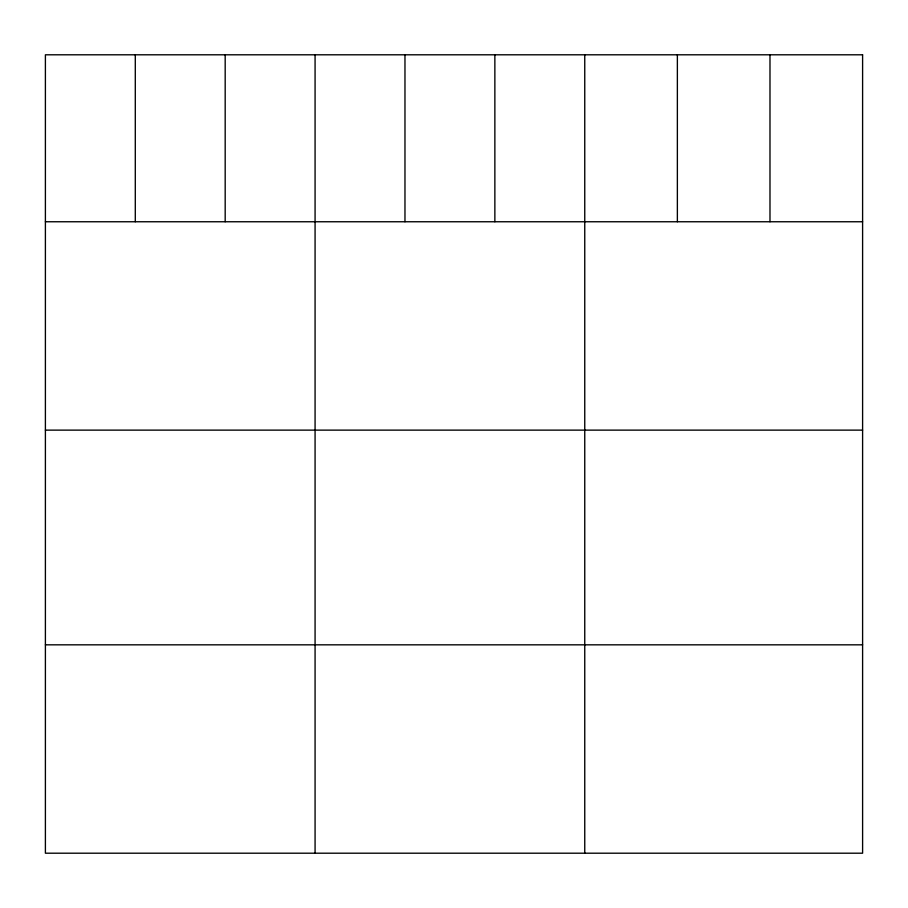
<?xml version="1.0" encoding="UTF-8"?>
<svg xmlns="http://www.w3.org/2000/svg" width="908" height="908" viewBox="0 0 908 908"><rect width="100%" height="100%" fill="white"/><g stroke="black" fill="none" stroke-linecap="round" stroke-linejoin="round"><path stroke-width="1.36" d="M45.4 221.756L862.6 221.756M45.4 430.131L862.6 430.131M45.4 644.828L862.6 644.828M769.984 54.798L769.984 221.756M677.368 54.798L677.368 221.756M584.752 54.798L584.752 853.202M494.86 54.798L494.86 221.756M404.968 54.798L404.968 221.756M315.076 54.798L315.076 853.202M225.184 54.798L225.184 221.756M135.292 54.798L135.292 221.756M862.6 54.798L45.4 54.798L45.4 853.202L862.6 853.202L862.6 54.798"/></g></svg>
